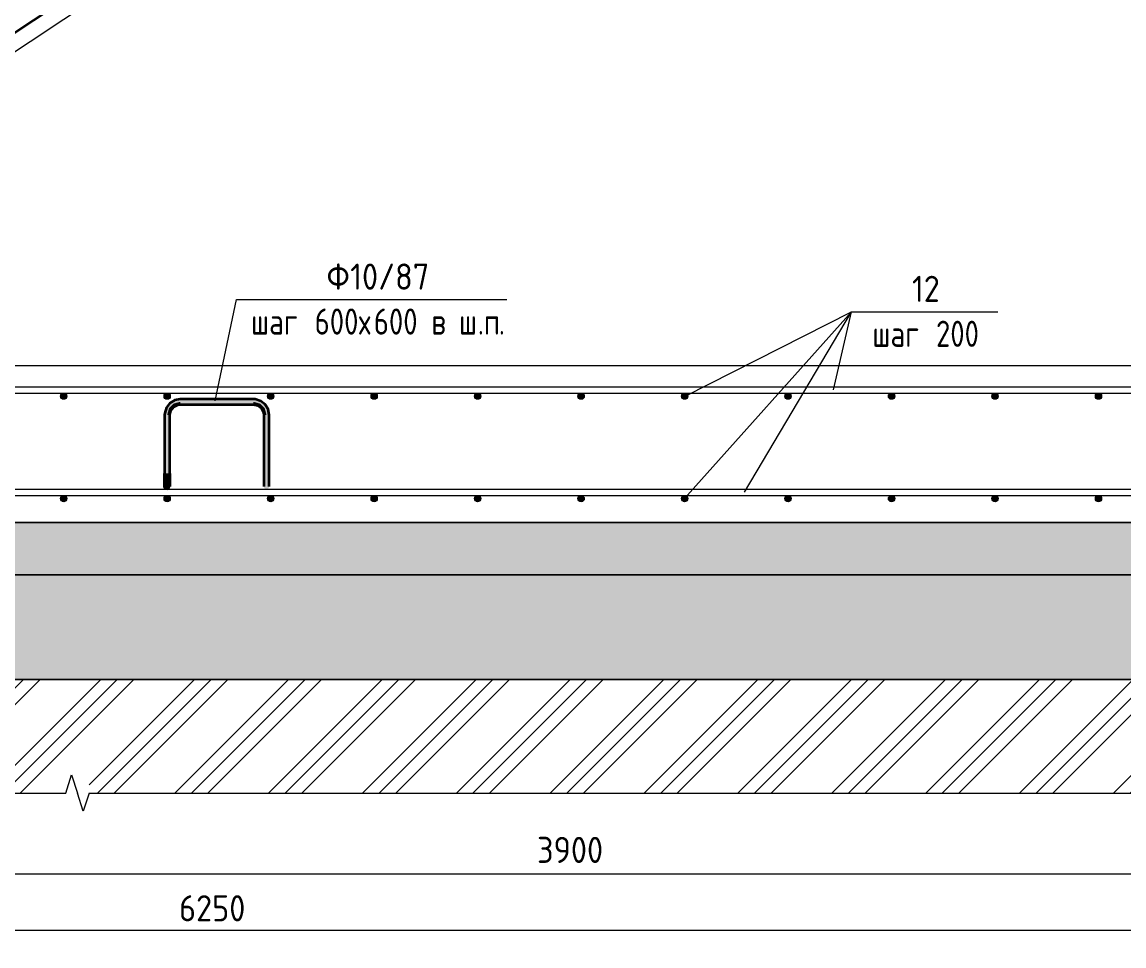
# Model space of a CAD drawing. Header units: millimetres. Extents: x -6516 to 17647, y -4389 to 6814.
# Drawn here: x -3488 to -1379, y -4130 to -2362 of the extents above; entities that cross this region are included whole.
import ezdxf

# ---------------------------------------------------------------- set-up
doc = ezdxf.new("R2010")
doc.units = ezdxf.units.MM
for name, color, linetype, lineweight in [('AA_Dim', 7, 'Continuous', 9), ('AA_Dim-20', 7, 'Continuous', 9), ('AA_Oformlenie', 7, 'Continuous', 9), ('AA_Vinoska', 7, 'Continuous', 9), ('AF_Perekritie', 7, 'Continuous', 60), ('AF_Perekritie_Грунт', 253, 'Continuous', 20), ('AF_Perekritie_Опалубка', 253, 'Continuous', 20), ('KR_Armatura', 7, 'Continuous', 20), ('KR_Armatura_Tonkie', 7, 'Continuous', 20), ('KR_Fundament', 7, 'Continuous', 20), ('Генплан', 7, 'Continuous', 9)]:
    doc.layers.add(name, color=color, linetype=linetype, lineweight=lineweight)
doc.styles.add('ISOCPEUR_1', font='isocpeur.TTF', dxfattribs={"width": 0.9, "height": 50})
doc.styles.add('ISOCPEUR_3', font='isocpeur.TTF', dxfattribs={"width": 0.8, "height": 50})
doc.dimstyles.new('00_Точн_3_знака__прозр__1', dxfattribs={"dimscale": 304.8, "dimtxt": 50.137748, "dimasz": 0.111549, "dimexe": 0.098425, "dimexo": 0.065617, "dimgap": 0.006562, "dimtad": 1, "dimdec": 3, "dimrnd": 0.001, "dimdsep": 46, "dimtxsty": 'ISOCPEUR_1', "dimblk1": 'OBLIQUE', "dimblk2": 'OBLIQUE', "dimsah": 1, "dimcen": 0.09, "dimdle": 0.098425, "dimazin": 0, "dimtfac": 1, "dimtdec": 4, "dimtix": 1, "dimtmove": 0, "dimatfit": 3, "dimfxl": 1, "dimtvp": 1, "dimtolj": 1, "dimtzin": 0, "dimlwd": 18, "dimlwe": 18, "dimarcsym": 2})
doc.dimstyles.new('01_Точн_3_знака__непрозр__1', dxfattribs={"dimscale": 304.8, "dimtxt": 50.137748, "dimasz": 0.111549, "dimexe": 0.098425, "dimexo": 0.065617, "dimgap": 0.019685, "dimtad": 1, "dimdec": 3, "dimrnd": 0.001, "dimdsep": 46, "dimtxsty": 'ISOCPEUR_1', "dimblk1": 'OBLIQUE', "dimblk2": 'OBLIQUE', "dimsah": 1, "dimcen": 0.09, "dimdle": 0.098425, "dimazin": 0, "dimtfac": 1, "dimtdec": 4, "dimtix": 1, "dimtmove": 0, "dimatfit": 3, "dimfxl": 1, "dimtvp": 1, "dimtfill": 1, "dimtolj": 1, "dimtzin": 0, "dimlwd": 18, "dimlwe": 18, "dimarcsym": 2})

# ---------------------------------------------------------------- blocks, each defined once
blk = doc.blocks.new('Лестница - Лестница-3665978-КР_РЗ_Арм_1')
at = {"layer": 'AF_Perekritie', "lineweight": 20}
blk.add_line((-4390, -3010.3), (-490, -413.9), dxfattribs=at)
blk = doc.blocks.new('Грунт - Грунт-3679763-КР_РЗ_Арм_1')
at = {"layer": 'Генплан'}
h = blk.add_hatch(dxfattribs=at)
h.set_pattern_fill('FP_1', color=256, style=0, pattern_type=2)
h.set_pattern_definition([(45, (-3218.36, -300), (-89.8026, 89.8026), []), (45, (-3186.61, -300), (0, 179.605), []), (45, (-3250.11, -300), (0, 179.605), [])])
h.paths.add_polyline_path([(-3403.9, -3837.5), (-3392.9, -3802.8), (-3381.9, -3837.5), (-3381.9, -3821.8), (-3359.4, -3821.8), (-3359.4, -3837.5), (43.1, -3837.5), (43.1, -3620), (-6250, -3620), (-6250, -3210), (-6348.4, -3210), (-6348.4, -3837.5), (-3980, -3837.5)])
blk.add_line((43.1, -3620), (-6250, -3620), dxfattribs=at)
blk = doc.blocks.new('261_Лягушка _НесАрм_РабПлоск_ - 10 А500-4005784-КР_РЗ_Арм_1')
at = {"layer": 'KR_Armatura_Tonkie', "lineweight": 35}
for points in [[(-3213.9, -3113.9), (-3210, -3113.9), (-3206.7, -3101.4), (-3197.5, -3092.2), (-3185, -3088.9), (-3185, -3083.9), (-3191.9, -3084.7), (-3198.4, -3087.1), (-3203.6, -3090.3), (-3209.5, -3096.8), (-3213.1, -3104.5), (-3214.3, -3108.1), (-3214.8, -3113.9), (-3214.3, -3113.9)], [(-3208.1, -3113.9), (-3205, -3113.9), (-3204.4, -3109), (-3203.7, -3105.8), (-3199.3, -3099.5), (-3195.7, -3096.6), (-3193.1, -3095.1), (-3187.5, -3094.1), (-3185, -3093.7), (-3185, -3088.9), (-3197.5, -3092.2), (-3206.7, -3101.4), (-3210, -3113.9), (-3208.3, -3113.9)], [(-3081.8, -3088.9), (-3045, -3088.9), (-3045, -3083.9), (-3185, -3084), (-3185, -3088.9), (-3134.7, -3088.9)], [(-3054.7, -3093.9), (-3045, -3093.7), (-3045, -3088.9), (-3185, -3088.9), (-3185, -3093.9), (-3055.4, -3093.9)], [(-3015.2, -3113.9), (-3015, -3113.9), (-3015.8, -3106.9), (-3018.3, -3100.5), (-3021.5, -3095.2), (-3028.3, -3089.1), (-3035.3, -3085.9), (-3039.2, -3084.5), (-3045, -3084), (-3045, -3088.9), (-3032.5, -3092.2), (-3023.3, -3101.4), (-3020, -3113.9), (-3015.7, -3113.9)], [(-3024.8, -3113.9), (-3020, -3113.9), (-3023.3, -3101.4), (-3032.5, -3092.2), (-3045, -3088.9), (-3045, -3093.9), (-3040.1, -3094.4), (-3036.9, -3095.1), (-3030.7, -3099.5), (-3027, -3104.5), (-3026.3, -3105.8), (-3025.4, -3109.7), (-3025, -3113.9)], [(-3214.8, -3226), (-3210, -3226), (-3210, -3113.9), (-3215, -3113.9), (-3214.9, -3226)], [(-3210, -3226), (-3205, -3226), (-3205.2, -3113.9), (-3210, -3113.9), (-3210, -3222.4)], [(-3020, -3226), (-3020, -3113.9), (-3025, -3113.9), (-3024.8, -3226), (-3021.3, -3226)], [(-3018.7, -3226), (-3015, -3226), (-3015.2, -3113.9), (-3020, -3113.9), (-3020, -3226)], [(-3214.8, -3249.7), (-3214.3, -3248.6), (-3213.3, -3247.3), (-3212.5, -3246.7), (-3211.3, -3246.2), (-3210, -3246), (-3210, -3226), (-3215, -3226), (-3214.9, -3238), (-3214.9, -3246), (-3214.8, -3249.6)], [(-3210, -3256), (-3206.5, -3254.5), (-3205, -3251), (-3206.5, -3247.5), (-3210, -3246), (-3213.5, -3247.5), (-3215, -3251), (-3213.5, -3254.5)], [(-3205.2, -3249.7), (-3205.1, -3248.5), (-3205.2, -3243.7), (-3205, -3231.6), (-3205.2, -3226), (-3210, -3226), (-3210, -3246), (-3208.7, -3246.2), (-3207.5, -3246.7), (-3206.5, -3247.5), (-3205.6, -3248.6)], [(-3020, -3256), (-3020, -3226), (-3025, -3226), (-3024.8, -3237.3), (-3024.8, -3252.3), (-3024.1, -3253.8), (-3023, -3255), (-3022.5, -3255.3), (-3021.3, -3255.8)], [(-3020, -3256), (-3018.7, -3255.8), (-3017, -3255), (-3016.1, -3254), (-3015.6, -3253.3), (-3015.1, -3252), (-3015.1, -3249.9), (-3015.2, -3247.1), (-3015, -3226), (-3020, -3226), (-3020, -3255)]]:
    blk.add_hatch(color=256, dxfattribs=at).paths.add_polyline_path(points)
at = {"layer": 'KR_Armatura'}
for start, end in [(90, 270), (270, 90)]:
    blk.add_arc((-3210, -3251), 5, start, end, dxfattribs=at)
at = {"layer": 'KR_Armatura_Tonkie', "lineweight": 35}
for p, q in [((-3045, -3083.9), (-3185, -3083.9)), ((-3185, -3093.9), (-3045, -3093.9)), ((-3215, -3113.9), (-3215, -3226)), ((-3205, -3226), (-3205, -3113.9)), ((-3025, -3113.9), (-3025, -3226)), ((-3015, -3226), (-3015, -3113.9))]:
    blk.add_line(p, q, dxfattribs=at)
at = {"layer": 'KR_Armatura_Tonkie', "lineweight": 35, "flags": 128}
for points in [[(-3185, -3083.9), (-3195.7, -3085.8), (-3204.9, -3091.4), (-3211.6, -3100), (-3214.8, -3110.3), (-3215, -3113.9)], [(-3205, -3113.9), (-3203.1, -3105.2), (-3197.6, -3098.3), (-3189.7, -3094.4), (-3185, -3093.9)], [(-3015, -3113.9), (-3017, -3103.2), (-3022.6, -3093.9), (-3031.1, -3087.3), (-3041.5, -3084.1), (-3045, -3083.9)], [(-3045, -3093.9), (-3036.4, -3095.8), (-3029.5, -3101.3), (-3025.6, -3109.2), (-3025, -3113.9)], [(-3215, -3251), (-3215, -3249), (-3215, -3243.5), (-3215, -3235.2), (-3215, -3226)], [(-3205, -3226), (-3205, -3235.7), (-3205, -3243.9), (-3205, -3249.2), (-3205, -3251)], [(-3025, -3226), (-3025, -3235.7), (-3025, -3243.9), (-3025, -3249.2), (-3025, -3251)], [(-3015, -3251), (-3015, -3249), (-3015, -3243.5), (-3015, -3235.2), (-3015, -3226)], [(-3213.6, -3254.3), (-3213.9, -3254.1), (-3215, -3251)], [(-3206.7, -3254.6), (-3206.9, -3254.9), (-3210, -3256)]]:
    blk.add_lwpolyline(points, dxfattribs=at)
blk = doc.blocks.new('011_ЛинияОбрыва _ЭлУзла_Линия_ - Тип 1-3712224-КР_РЗ_Арм_1')
at = {"layer": 'AA_Oformlenie'}
for p, q in [((-6515.9, -3837.5), (-3403.9, -3837.5)), ((-3359.4, -3837.5), (43.1, -3837.5))]:
    blk.add_line(p, q, dxfattribs=at)
blk = doc.blocks.new('042_М_Арматуры - Диам длина поз _ Комментарий _дп 25_-3935260-КР_РЗ_Арм_1')
at = {"layer": 'AA_Vinoska'}
blk.add_line((-2807.5, -2129.9), (-2307.5, -2129.9), dxfattribs=at)
blk = doc.blocks.new('DIMBLOCK11-КР_РЗ_Арм_1')
at = {"layer": 'AA_Dim-20', "lineweight": 18}
for p, q in [((-6250, -3624.8), (-6250, -4130.1)), ((-6250, -4100.1), (-6250, -3624.8)), ((0, -3624.8), (0, -4130.1)), ((0, -4100.1), (0, -3624.8)), ((-6280, -4100.1), (30, -4100.1))]:
    blk.add_line(p, q, dxfattribs=at)
at = {"layer": 'AA_Dim-20', "lineweight": 30}
for p, q in [((-6250, -4100.1), (-6233, -4083.1)), ((0, -4100.1), (17, -4083.1)), ((-6250, -4100.1), (-6267, -4117.1)), ((0, -4100.1), (-17, -4117.1))]:
    blk.add_line(p, q, dxfattribs=at)
at = {"layer": 'AA_Dim-20', "color": 0, "lineweight": 18, "insert": (-3187.4, -4033), "char_height": 50, "width": 149.846, "attachment_point": 1, "line_spacing_factor": 1.135194, "style": 'ISOCPEUR_1'}
blk.add_mtext('6250', dxfattribs=at)
blk = doc.blocks.new('_Oblique')
at = {"color": 0, "linetype": 'ByBlock', "lineweight": -2}
blk.add_line((-0.5, -0.5), (0.5, 0.5), dxfattribs=at)
blk = doc.blocks.new('042_М_Арматуры - Диам длина поз _ Шаг-2260295-КР_РЗ_Арм_1')
at = {"layer": 'AA_Vinoska'}
blk.add_line((-860.2, -1582.4), (-580.2, -1582.4), dxfattribs=at)
blk = doc.blocks.new('DIMBLOCK36-КР_РЗ_Арм_1')
at = {"layer": 'AA_Dim-20', "lineweight": 18}
for p, q in [((-4390, -3052.5), (-4390, -4022.4)), ((-4390, -3992.4), (-4390, -3052.5)), ((-490, -3040), (-490, -4022.4)), ((-490, -3992.4), (-490, -3040)), ((-4390, -3992.4), (-490, -3992.4))]:
    blk.add_line(p, q, dxfattribs=at)
at = {"layer": 'AA_Dim-20', "lineweight": 30}
for p, q in [((-4390, -3992.4), (-4373, -3975.4)), ((-490, -3992.4), (-473, -3975.4)), ((-4390, -3992.4), (-4407, -4009.4)), ((-490, -3992.4), (-507, -4009.4))]:
    blk.add_line(p, q, dxfattribs=at)
at = {"layer": 'AA_Dim-20', "color": 0, "lineweight": 18, "insert": (-2502.4, -3921.3), "char_height": 50, "width": 149.846, "attachment_point": 1, "line_spacing_factor": 1.135194, "style": 'ISOCPEUR_1', "bg_fill": 3, "box_fill_scale": 1.25, "bg_fill_color": 256, "bg_fill_true_color": 13158600, "bg_fill_transparency": 0}
blk.add_mtext('3900', dxfattribs=at)

msp = doc.modelspace()

# ---------------------------------------------------------------- hatches: boundary and pattern name
at = {"layer": 'AF_Perekritie', "lineweight": 9}
h = msp.add_hatch(dxfattribs=at)
h.set_pattern_fill('FP_2', color=256, style=0, pattern_type=2)
h.set_pattern_definition([(50, (-3218.36, -300), (145.7474, -12.7507), [15.24, -167.64]), (355, (-3218.36, -300), (-28.194, 152.846), [12.192, -134.112]), (100.451, (-3206.22, -301.06), (117.554, 140.0937), [12.952, -142.472]), (46.184, (-3218.36, -259.36), (216.8635, -33.634), [22.86, -251.46]), (96.636, (-3200.3, -262.16), (189.922, 197.942), [19.428, -213.708]), (351.184, (-3218.36, -259.36), (189.925, 197.94), [18.288, -201.168]), (21, (-3198.04, -269.52), (121.292, -81.8118), [15.24, -167.64]), (326, (-3198.04, -269.52), (49.442, 147.3507), [12.192, -134.112]), (71.451, (-3187.93, -276.34), (170.734, 65.5375), [12.952, -142.472]), (37.5, (-3218.363, -300), (2.47086, 67.64346), [6.706, -125.781, 6.706, -129.438, -134.62]), (37.5, (-3218.363, -300), (2.47086, 67.64346), [-268.63, 6.706, -127.914]), (7.5, (-3218.36, -300), (53.4554, 80.144), [6.706, -70.917, 6.706, -122.733, -51.308]), (7.5, (-3218.36, -300), (53.4554, 80.144), [-207.061, 6.706, -44.602]), (327.5, (-3263.677, -300), (108.4723, -4.58285), [6.706, -44.094, 6.706, -151.79, -210.312]), (327.5, (-3263.677, -300), (108.4723, -4.58285), [-209.296, 6.706, -203.606]), (317.5, (-3284, -300), (118.503, 20.3417), [6.706, -59.334, 6.706, -98.552, -149.352]), (317.5, (-3284, -300), (118.503, 20.3417), [-171.298, 6.706, -142.646])])
h.paths.add_polyline_path([(-6230, -3420), (-90, -3420), (-90, -3320), (-6230, -3320)])
at = {"layer": 'KR_Armatura', "lineweight": 9}
h = msp.add_hatch(color=256, dxfattribs=at)
edge = h.paths.add_edge_path()
edge.add_arc((-3408, -3078), 6, 0, 360)
for points in [[(-3411, -3083.1962), (-3405, -3083.1962), (-3402, -3078), (-3405, -3072.8038), (-3411, -3072.8038), (-3414, -3078)], [(-3213, -3083.1962), (-3207, -3083.1962), (-3204, -3078), (-3207, -3072.8038), (-3213, -3072.8038), (-3216, -3078)], [(-3015, -3083.1962), (-3009, -3083.1962), (-3006, -3078), (-3009, -3072.8038), (-3015, -3072.8038), (-3018, -3078)], [(-2817, -3083.1962), (-2811, -3083.1962), (-2808, -3078), (-2811, -3072.8038), (-2817, -3072.8038), (-2820, -3078)], [(-2619, -3083.1962), (-2613, -3083.1962), (-2610, -3078), (-2613, -3072.8038), (-2619, -3072.8038), (-2622, -3078)], [(-2421, -3083.1962), (-2415, -3083.1962), (-2412, -3078), (-2415, -3072.8038), (-2421, -3072.8038), (-2424, -3078)], [(-2223, -3083.1962), (-2217, -3083.1962), (-2214, -3078), (-2217, -3072.8038), (-2223, -3072.8038), (-2226, -3078)], [(-2025, -3083.1962), (-2019, -3083.1962), (-2016, -3078), (-2019, -3072.8038), (-2025, -3072.8038), (-2028, -3078)], [(-1827, -3083.1962), (-1821, -3083.1962), (-1818, -3078), (-1821, -3072.8038), (-1827, -3072.8038), (-1830, -3078)], [(-1629, -3083.1962), (-1623, -3083.1962), (-1620, -3078), (-1623, -3072.8038), (-1629, -3072.8038), (-1632, -3078)], [(-1431, -3083.1962), (-1425, -3083.1962), (-1422, -3078), (-1425, -3072.8038), (-1431, -3072.8038), (-1434, -3078)], [(-3411, -3279.1962), (-3405, -3279.1962), (-3402, -3274), (-3405, -3268.8038), (-3411, -3268.8038), (-3414, -3274)], [(-3213, -3279.1962), (-3207, -3279.1962), (-3204, -3274), (-3207, -3268.8038), (-3213, -3268.8038), (-3216, -3274)], [(-3015, -3279.1962), (-3009, -3279.1962), (-3006, -3274), (-3009, -3268.8038), (-3015, -3268.8038), (-3018, -3274)], [(-2817, -3279.1962), (-2811, -3279.1962), (-2808, -3274), (-2811, -3268.8038), (-2817, -3268.8038), (-2820, -3274)], [(-2619, -3279.1962), (-2613, -3279.1962), (-2610, -3274), (-2613, -3268.8038), (-2619, -3268.8038), (-2622, -3274)], [(-2421, -3279.1962), (-2415, -3279.1962), (-2412, -3274), (-2415, -3268.8038), (-2421, -3268.8038), (-2424, -3274)], [(-2223, -3279.1962), (-2217, -3279.1962), (-2214, -3274), (-2217, -3268.8038), (-2223, -3268.8038), (-2226, -3274)], [(-2025, -3279.1962), (-2019, -3279.1962), (-2016, -3274), (-2019, -3268.8038), (-2025, -3268.8038), (-2028, -3274)], [(-1827, -3279.1962), (-1821, -3279.1962), (-1818, -3274), (-1821, -3268.8038), (-1827, -3268.8038), (-1830, -3274)], [(-1629, -3279.1962), (-1623, -3279.1962), (-1620, -3274), (-1623, -3268.8038), (-1629, -3268.8038), (-1632, -3274)], [(-1431, -3279.1962), (-1425, -3279.1962), (-1422, -3274), (-1425, -3268.8038), (-1431, -3268.8038), (-1434, -3274)]]:
    msp.add_hatch(color=256, dxfattribs=at).paths.add_polyline_path(points)
h = msp.add_hatch(color=256, dxfattribs=at)
edge = h.paths.add_edge_path()
edge.add_arc((-3210, -3078), 6, 0, 360)
h = msp.add_hatch(color=256, dxfattribs=at)
edge = h.paths.add_edge_path()
edge.add_arc((-3012, -3078), 6, 0, 360)
h = msp.add_hatch(color=256, dxfattribs=at)
edge = h.paths.add_edge_path()
edge.add_arc((-2814, -3078), 6, 0, 360)
h = msp.add_hatch(color=256, dxfattribs=at)
edge = h.paths.add_edge_path()
edge.add_arc((-2616, -3078), 6, 0, 360)
h = msp.add_hatch(color=256, dxfattribs=at)
edge = h.paths.add_edge_path()
edge.add_arc((-2418, -3078), 6, 0, 360)
h = msp.add_hatch(color=256, dxfattribs=at)
edge = h.paths.add_edge_path()
edge.add_arc((-2220, -3078), 6, 0, 360)
h = msp.add_hatch(color=256, dxfattribs=at)
edge = h.paths.add_edge_path()
edge.add_arc((-2022, -3078), 6, 0, 360)
h = msp.add_hatch(color=256, dxfattribs=at)
edge = h.paths.add_edge_path()
edge.add_arc((-1824, -3078), 6, 0, 360)
h = msp.add_hatch(color=256, dxfattribs=at)
edge = h.paths.add_edge_path()
edge.add_arc((-1626, -3078), 6, 0, 360)
h = msp.add_hatch(color=256, dxfattribs=at)
edge = h.paths.add_edge_path()
edge.add_arc((-1428, -3078), 6, 0, 360)
h = msp.add_hatch(color=256, dxfattribs=at)
edge = h.paths.add_edge_path()
edge.add_arc((-3408, -3274), 6, 0, 360)
h = msp.add_hatch(color=256, dxfattribs=at)
edge = h.paths.add_edge_path()
edge.add_arc((-3210, -3274), 6, 0, 360)
h = msp.add_hatch(color=256, dxfattribs=at)
edge = h.paths.add_edge_path()
edge.add_arc((-3012, -3274), 6, 0, 360)
h = msp.add_hatch(color=256, dxfattribs=at)
edge = h.paths.add_edge_path()
edge.add_arc((-2814, -3274), 6, 0, 360)
h = msp.add_hatch(color=256, dxfattribs=at)
edge = h.paths.add_edge_path()
edge.add_arc((-2616, -3274), 6, 0, 360)
h = msp.add_hatch(color=256, dxfattribs=at)
edge = h.paths.add_edge_path()
edge.add_arc((-2418, -3274), 6, 0, 360)
h = msp.add_hatch(color=256, dxfattribs=at)
edge = h.paths.add_edge_path()
edge.add_arc((-2220, -3274), 6, 0, 360)
h = msp.add_hatch(color=256, dxfattribs=at)
edge = h.paths.add_edge_path()
edge.add_arc((-2022, -3274), 6, 0, 360)
h = msp.add_hatch(color=256, dxfattribs=at)
edge = h.paths.add_edge_path()
edge.add_arc((-1824, -3274), 6, 0, 360)
h = msp.add_hatch(color=256, dxfattribs=at)
edge = h.paths.add_edge_path()
edge.add_arc((-1626, -3274), 6, 0, 360)
h = msp.add_hatch(color=256, dxfattribs=at)
edge = h.paths.add_edge_path()
edge.add_arc((-1428, -3274), 6, 0, 360)
at = {"layer": 'KR_Fundament', "lineweight": 9}
h = msp.add_hatch(dxfattribs=at)
h.set_pattern_fill('FP_6', color=256, style=0, pattern_type=2)
h.set_pattern_definition([(0, (-3218.363, -300), (162.56, 40.64), [6.706, -115.214, 6.706, -115.214, -650.24]), (0, (-3218.363, -300), (162.56, 40.64), [-243.84, 6.706, -237.134, 6.706, -115.214, -284.48]), (0, (-3218.363, -300), (162.56, 40.64), [-609.6, 6.706, -74.574, 6.706, -196.494]), (120, (-3157.403, -279.68), (-116.47527, 120.4611), [6.706, -115.214, 6.706, -115.214, -650.24]), (120, (-3157.403, -279.68), (-116.47527, 120.4611), [-243.84, 6.706, -237.134, 6.706, -115.214, -284.48]), (120, (-3157.403, -279.68), (-116.47527, 120.4611), [-609.6, 6.706, -74.574, 6.706, -196.494]), (240, (-3137.083, -198.4), (-46.08473, -161.1011), [6.706, -115.214, 6.706, -115.214, -650.24]), (240, (-3137.083, -198.4), (-46.08473, -161.1011), [-243.84, 6.706, -237.134, 6.706, -115.214, -284.48]), (240, (-3137.083, -198.4), (-46.08473, -161.1011), [-609.6, 6.706, -74.574, 6.706, -196.494])])
h.paths.add_polyline_path([(-6230, -3620), (43.0982, -3620), (43.0982, -1981.2521), (27.3971, -1981.2521), (27.3971, -1958.7287), (43.0982, -1958.7287), (8.4572, -1947.7287), (43.0982, -1936.7287), (43.0982, -80), (-190, -80), (-190, -3320), (-90, -3320), (-90, -3420), (-6230, -3420)])

# ---------------------------------------------------------------- linework, layer by layer
at = {"layer": 'AA_Vinoska'}
for p, q in [((-3117.9458, -3087.2535), (-3077.6396, -2893.28)), ((-3077.6396, -2893.28), (-3060.0057, -2893.28)), ((-2219.9489, -3274), (-1900.7096, -2916.6882)), ((-2218.8035, -3078), (-1900.7096, -2916.6882)), ((-2105.1995, -3262), (-1900.7096, -2916.6882)), ((-1935.0701, -3065.6458), (-1900.7096, -2916.6882)), ((-3403.9018, -3837.4573), (-3392.9018, -3802.8163)), ((-3392.9018, -3802.8163), (-3381.9018, -3837.4573)), ((-3370.64, -3872.1174), (-3381.9018, -3837.4573)), ((-3359.3783, -3837.4573), (-3370.64, -3872.1174))]:
    msp.add_line(p, q, dxfattribs=at)
at = {"layer": 'AF_Perekritie_Грунт'}
for p, q in [((-90, -3320), (-6230, -3320)), ((-6230, -3420), (-90, -3420))]:
    msp.add_line(p, q, dxfattribs=at)
at = {"layer": 'KR_Armatura', "lineweight": 9}
for p, q in [((-3411, -3072.8038), (-3414, -3078)), ((-3414, -3078), (-3411, -3083.1962)), ((-3405, -3072.8038), (-3411, -3072.8038)), ((-3402, -3078), (-3405, -3072.8038)), ((-3405, -3083.1962), (-3402, -3078)), ((-3213, -3072.8038), (-3216, -3078)), ((-3216, -3078), (-3213, -3083.1962)), ((-3207, -3072.8038), (-3213, -3072.8038)), ((-3204, -3078), (-3207, -3072.8038)), ((-3207, -3083.1962), (-3204, -3078)), ((-3015, -3072.8038), (-3018, -3078)), ((-3018, -3078), (-3015, -3083.1962)), ((-3009, -3072.8038), (-3015, -3072.8038)), ((-3006, -3078), (-3009, -3072.8038)), ((-3009, -3083.1962), (-3006, -3078)), ((-2817, -3072.8038), (-2820, -3078)), ((-2820, -3078), (-2817, -3083.1962)), ((-2811, -3072.8038), (-2817, -3072.8038)), ((-2808, -3078), (-2811, -3072.8038)), ((-2811, -3083.1962), (-2808, -3078)), ((-2619, -3072.8038), (-2622, -3078)), ((-2622, -3078), (-2619, -3083.1962)), ((-2613, -3072.8038), (-2619, -3072.8038)), ((-2610, -3078), (-2613, -3072.8038)), ((-2613, -3083.1962), (-2610, -3078)), ((-2421, -3072.8038), (-2424, -3078)), ((-2424, -3078), (-2421, -3083.1962)), ((-2415, -3072.8038), (-2421, -3072.8038)), ((-2412, -3078), (-2415, -3072.8038)), ((-2415, -3083.1962), (-2412, -3078)), ((-2223, -3072.8038), (-2226, -3078)), ((-2226, -3078), (-2223, -3083.1962)), ((-2217, -3072.8038), (-2223, -3072.8038)), ((-2214, -3078), (-2217, -3072.8038)), ((-2217, -3083.1962), (-2214, -3078)), ((-2025, -3072.8038), (-2028, -3078)), ((-2028, -3078), (-2025, -3083.1962)), ((-2019, -3072.8038), (-2025, -3072.8038)), ((-2016, -3078), (-2019, -3072.8038)), ((-2019, -3083.1962), (-2016, -3078)), ((-1827, -3072.8038), (-1830, -3078)), ((-1830, -3078), (-1827, -3083.1962)), ((-1821, -3072.8038), (-1827, -3072.8038)), ((-1818, -3078), (-1821, -3072.8038)), ((-1821, -3083.1962), (-1818, -3078)), ((-1629, -3072.8038), (-1632, -3078)), ((-1632, -3078), (-1629, -3083.1962)), ((-1623, -3072.8038), (-1629, -3072.8038)), ((-1620, -3078), (-1623, -3072.8038)), ((-1623, -3083.1962), (-1620, -3078)), ((-1431, -3072.8038), (-1434, -3078)), ((-1434, -3078), (-1431, -3083.1962)), ((-1425, -3072.8038), (-1431, -3072.8038)), ((-1422, -3078), (-1425, -3072.8038)), ((-1425, -3083.1962), (-1422, -3078)), ((-3411, -3083.1962), (-3405, -3083.1962)), ((-3213, -3083.1962), (-3207, -3083.1962)), ((-3015, -3083.1962), (-3009, -3083.1962)), ((-2817, -3083.1962), (-2811, -3083.1962)), ((-2619, -3083.1962), (-2613, -3083.1962)), ((-2421, -3083.1962), (-2415, -3083.1962)), ((-2223, -3083.1962), (-2217, -3083.1962)), ((-2025, -3083.1962), (-2019, -3083.1962)), ((-1827, -3083.1962), (-1821, -3083.1962)), ((-1629, -3083.1962), (-1623, -3083.1962)), ((-1431, -3083.1962), (-1425, -3083.1962)), ((-3411, -3268.8038), (-3414, -3274)), ((-3414, -3274), (-3411, -3279.1962)), ((-3405, -3268.8038), (-3411, -3268.8038)), ((-3411, -3279.1962), (-3405, -3279.1962)), ((-3402, -3274), (-3405, -3268.8038)), ((-3405, -3279.1962), (-3402, -3274)), ((-3213, -3268.8038), (-3216, -3274)), ((-3216, -3274), (-3213, -3279.1962)), ((-3207, -3268.8038), (-3213, -3268.8038)), ((-3213, -3279.1962), (-3207, -3279.1962)), ((-3204, -3274), (-3207, -3268.8038)), ((-3207, -3279.1962), (-3204, -3274)), ((-3015, -3268.8038), (-3018, -3274)), ((-3018, -3274), (-3015, -3279.1962)), ((-3009, -3268.8038), (-3015, -3268.8038)), ((-3015, -3279.1962), (-3009, -3279.1962)), ((-3006, -3274), (-3009, -3268.8038)), ((-3009, -3279.1962), (-3006, -3274)), ((-2817, -3268.8038), (-2820, -3274)), ((-2820, -3274), (-2817, -3279.1962)), ((-2811, -3268.8038), (-2817, -3268.8038)), ((-2817, -3279.1962), (-2811, -3279.1962)), ((-2808, -3274), (-2811, -3268.8038)), ((-2811, -3279.1962), (-2808, -3274)), ((-2619, -3268.8038), (-2622, -3274)), ((-2622, -3274), (-2619, -3279.1962)), ((-2613, -3268.8038), (-2619, -3268.8038)), ((-2619, -3279.1962), (-2613, -3279.1962)), ((-2610, -3274), (-2613, -3268.8038)), ((-2613, -3279.1962), (-2610, -3274)), ((-2421, -3268.8038), (-2424, -3274)), ((-2424, -3274), (-2421, -3279.1962)), ((-2415, -3268.8038), (-2421, -3268.8038)), ((-2421, -3279.1962), (-2415, -3279.1962)), ((-2412, -3274), (-2415, -3268.8038)), ((-2415, -3279.1962), (-2412, -3274)), ((-2223, -3268.8038), (-2226, -3274)), ((-2226, -3274), (-2223, -3279.1962)), ((-2217, -3268.8038), (-2223, -3268.8038)), ((-2223, -3279.1962), (-2217, -3279.1962)), ((-2214, -3274), (-2217, -3268.8038)), ((-2217, -3279.1962), (-2214, -3274)), ((-2025, -3268.8038), (-2028, -3274)), ((-2028, -3274), (-2025, -3279.1962)), ((-2019, -3268.8038), (-2025, -3268.8038)), ((-2025, -3279.1962), (-2019, -3279.1962)), ((-2016, -3274), (-2019, -3268.8038)), ((-2019, -3279.1962), (-2016, -3274)), ((-1827, -3268.8038), (-1830, -3274)), ((-1830, -3274), (-1827, -3279.1962)), ((-1821, -3268.8038), (-1827, -3268.8038)), ((-1827, -3279.1962), (-1821, -3279.1962)), ((-1818, -3274), (-1821, -3268.8038)), ((-1821, -3279.1962), (-1818, -3274)), ((-1629, -3268.8038), (-1632, -3274)), ((-1632, -3274), (-1629, -3279.1962)), ((-1623, -3268.8038), (-1629, -3268.8038)), ((-1629, -3279.1962), (-1623, -3279.1962)), ((-1620, -3274), (-1623, -3268.8038)), ((-1623, -3279.1962), (-1620, -3274)), ((-1431, -3268.8038), (-1434, -3274)), ((-1434, -3274), (-1431, -3279.1962)), ((-1425, -3268.8038), (-1431, -3268.8038)), ((-1431, -3279.1962), (-1425, -3279.1962)), ((-1422, -3274), (-1425, -3268.8038)), ((-1425, -3279.1962), (-1422, -3274))]:
    msp.add_line(p, q, dxfattribs=at)
for centre in [(-3408, -3078), (-3210, -3078), (-3012, -3078), (-2814, -3078), (-2616, -3078), (-2418, -3078), (-2220, -3078), (-2022, -3078), (-1824, -3078), (-1626, -3078), (-1428, -3078), (-3408, -3274), (-3210, -3274), (-3012, -3274), (-2814, -3274), (-2616, -3274), (-2418, -3274), (-2220, -3274), (-2022, -3274), (-1824, -3274), (-1626, -3274), (-1428, -3274)]:
    msp.add_circle(centre, 6, dxfattribs=at)
at = {"layer": 'KR_Armatura_Tonkie', "lineweight": 35}
msp.add_line((-222.8709, -199.9944), (-4423.0757, -2996.2473), dxfattribs=at)
at = {"layer": 'KR_Armatura_Tonkie'}
for p, q in [((-6210, -3060), (-210, -3060)), ((-6210, -3072), (-210, -3072)), ((-6210, -3256), (-210, -3256)), ((-6210, -3268), (-210, -3268))]:
    msp.add_line(p, q, dxfattribs=at)
at = {"layer": 'KR_Fundament'}
for p, q in [((-490, -3020), (-4390, -3020)), ((-6230, -3320), (-190, -3320)), ((-90, -3420), (-6230, -3420)), ((-6230, -3620), (43.0982, -3620))]:
    msp.add_line(p, q, dxfattribs=at)

# ---------------------------------------------------------------- block references
at = {"layer": 'AA_Oformlenie'}
msp.add_blockref('011_ЛинияОбрыва _ЭлУзла_Линия_ - Тип 1-3712224-КР_РЗ_Арм_1', (0, 0), dxfattribs=at)
at = {"layer": 'AA_Vinoska'}
for name, p in [('042_М_Арматуры - Диам длина поз _ Комментарий _дп 25_-3935260-КР_РЗ_Арм_1', (-252.4859, -763.4256)), ('042_М_Арматуры - Диам длина поз _ Шаг-2260295-КР_РЗ_Арм_1', (-1040.481, -1334.3232))]:
    msp.add_blockref(name, p, dxfattribs=at)
at = {"layer": 'AF_Perekritie_Опалубка'}
msp.add_blockref('Лестница - Лестница-3665978-КР_РЗ_Арм_1', (0, 0), dxfattribs=at)
at = {"layer": 'KR_Armatura_Tonkie', "lineweight": 35}
msp.add_blockref('261_Лягушка _НесАрм_РабПлоск_ - 10 А500-4005784-КР_РЗ_Арм_1', (0, 0), dxfattribs=at)
at = {"layer": 'Генплан'}
msp.add_blockref('Грунт - Грунт-3679763-КР_РЗ_Арм_1', (0, 0), dxfattribs=at)

# ---------------------------------------------------------------- texts
at = {"layer": 'AA_Vinoska', "char_height": 50, "attachment_point": 1}
for s, insert, width, style in [('\\fISOCPEUR|b0|i0|c204|p34|;\\W.9;Ф', (-2905.0329, -2824.2751), 54.835425, 'ISOCPEUR_1'), ('10/87', (-2859.7891, -2824.2751), 183.265762, 'ISOCPEUR_1'), ('12', (-1784.9068, -2847.6832), 66.379725, 'ISOCPEUR_1'), ('шаг', (-3049.6529, -2910.2561), 116.7257, 'ISOCPEUR_3'), (' 600', (-2953.3445, -2910.2561), 133.4008, 'ISOCPEUR_3'), ('\\fISOCPEUR|b0|i0|c204|p34|;\\W.8;х', (-2843.2779, -2910.2561), 34.6329, 'ISOCPEUR_3'), ('600 ', (-2814.7029, -2910.2561), 133.4008, 'ISOCPEUR_3'), ('\\fISOCPEUR|b0|i0|c204|p34|;\\W.8;в', (-2704.6362, -2910.2561), 34.6329, 'ISOCPEUR_3'), ('\\fISOCPEUR|b0|i0|c204|p34|;\\W.8; ', (-2676.0612, -2910.2561), 29.5021, 'ISOCPEUR_3'), ('\\fISOCPEUR|b0|i0|c204|p34|;\\W.8;ш', (-2651.7195, -2910.2561), 43.6118, 'ISOCPEUR_3'), ('\\fISOCPEUR|b0|i0|c204|p34|;\\W.8;п', (-2604.0945, -2910.2561), 34.6329, 'ISOCPEUR_3'), ('шаг', (-1860.6768, -2933.6643), 116.7257, 'ISOCPEUR_3'), (' 200', (-1764.3684, -2933.6643), 133.4008, 'ISOCPEUR_3'), ('\\fISOCPEUR|b0|i0|c204|p34|;\\W.8;.', (-2615.7362, -2910.2561), 14.1097, 'ISOCPEUR_3'), ('\\fISOCPEUR|b0|i0|c204|p34|;\\W.8;.', (-2575.5195, -2910.2561), 14.1097, 'ISOCPEUR_3')]:
    msp.add_mtext(s, dxfattribs=dict(at, insert=insert, width=width, style=style))

# ---------------------------------------------------------------- dimensions: what is measured, and where the dimension line sits
at = {"layer": 'AA_Dim', "lineweight": 18}
dim = msp.add_linear_dim(base=(0, -4100.124), p1=(-6250, -3604.8), p2=(0, -3604.8), dimstyle='00_Точн_3_знака__прозр__1', override={"dimpost": '<>', "dimfxl": 6250}, dxfattribs=at)
dim.commit()
dim.dimension.update_dxf_attribs({"geometry": 'DIMBLOCK11-КР_РЗ_Арм_1', "text_midpoint": (-3125, -4073.124)})

# ---------------------------------------------------------------- next in the draw order: dimensions: what is measured, and where the dimension line sits
dim = msp.add_linear_dim(base=(-490, -3992.4119), p1=(-4390, -3032.5), p2=(-490, -3020), dimstyle='01_Точн_3_знака__непрозр__1', override={"dimpost": '<>', "dimfxl": 3900.020032}, dxfattribs=at)
dim.commit()
dim.dimension.update_dxf_attribs({"geometry": 'DIMBLOCK36-КР_РЗ_Арм_1', "text_midpoint": (-2440, -3961.4119)})

doc.saveas('drawing.dxf')
